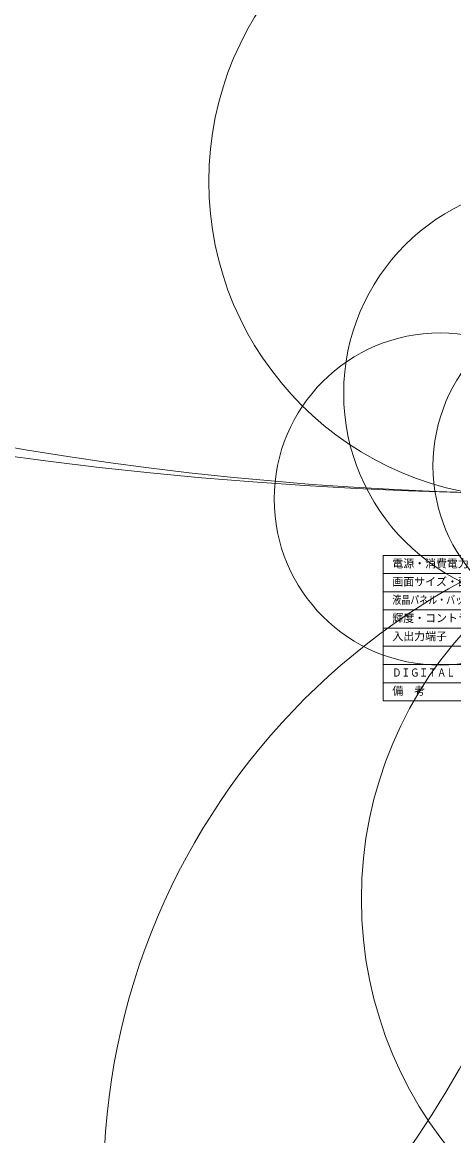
# Model space of a CAD drawing. Units: millimetres, scale not verified. Extents: x -1128 to 1103, y -425 to 2231.
# Drawn here: x -161.7 to -43.1, y -176 to 130 of the extents above; entities that cross this region are included whole.
import ezdxf
from ezdxf.enums import TextEntityAlignment as Align

# ---------------------------------------------------------------- set-up
doc = ezdxf.new("R2010")
doc.units = ezdxf.units.MM
doc.header["$LTSCALE"] = 0.125
doc.layers.add('0-2_MOJI1', color=7, linetype='Continuous')
doc.layers.add('0-3_WAKU', color=1, linetype='Continuous', lineweight=18)
doc.layers.add('0-6_GAIKEI', color=1, linetype='Continuous', lineweight=18)
doc.styles.add('ＭＳ ゴシック', font='')
doc.styles.get('ＭＳ ゴシック').set_extended_font_data('MS Gothic')

msp = doc.modelspace()

# ---------------------------------------------------------------- linework, layer by layer
at = {"layer": '0-3_WAKU', "color": 4}
for p, q in [((-62.4976, -56.4967), (-62.4976, -16.4967)), ((-62.4976, -16.4967), (62.5024, -16.4967)), ((-62.4976, -56.4967), (62.5024, -56.4967))]:
    msp.add_line(p, q, dxfattribs=at)
at = {"layer": '0-3_WAKU'}
for p, q in [((62.5024, -21.4967), (-62.4976, -21.4967)), ((62.5024, -26.4967), (-62.4976, -26.4967)), ((62.5024, -31.4967), (-62.4976, -31.4967)), ((-62.4976, -36.4967), (62.5024, -36.4967)), ((-62.4976, -41.4967), (62.5024, -41.4967)), ((-62.4976, -46.4967), (62.5024, -46.4967)), ((-62.4976, -51.4967), (62.5024, -51.4967))]:
    msp.add_line(p, q, dxfattribs=at)
at = {"layer": '0-6_GAIKEI'}
for centre, radius in [((-12.4957, 1115.9076), 1115.4897), ((-13.468, 891.5703), 891.1508), ((-306.1817, -5.8158), 305.052), ((-23.4774, 86.3001), 86.9478), ((-15.6846, 28.0586), 57.6853), ((-3.4176, 8.0887), 45.4191), ((-46.8226, -1.0077), 45.6484)]:
    msp.add_circle(centre, radius, dxfattribs=at)
at = {"layer": '0-6_GAIKEI', "color": 7}
for centre, radius in [((49.3059, -189.3708), 188.6573), ((41.3384, -110.9679), 109.8506)]:
    msp.add_circle(centre, radius, dxfattribs=at)

# ---------------------------------------------------------------- texts
at = {"layer": '0-2_MOJI1', "style": 'ＭＳ ゴシック'}
for s, p in [('電源・消費電力', (-59.9976, -20.4967)), ('画面サイズ・画素数', (-59.9976, -25.4967)), ('輝度・コントラスト', (-59.9976, -35.4967)), ('入出力端子', (-59.9976, -40.4967)), ('備\u3000考', (-59.9976, -55.4967))]:
    msp.add_text(s, height=2.199, dxfattribs=at).set_placement(p, align=Align.BOTTOM_LEFT)
at = {"layer": '0-2_MOJI1', "style": 'ＭＳ ゴシック', "width": 0.8}
for s, p in [('液晶パネル・バックライト', (-59.9976, -30.4967)), ('ＤＩＧＩＴＡＬ\u3000ＬＩＮＫ', (-59.9976, -50.4967))]:
    msp.add_text(s, height=2.199, dxfattribs=at).set_placement(p, align=Align.BOTTOM_LEFT)

doc.saveas('drawing.dxf')
